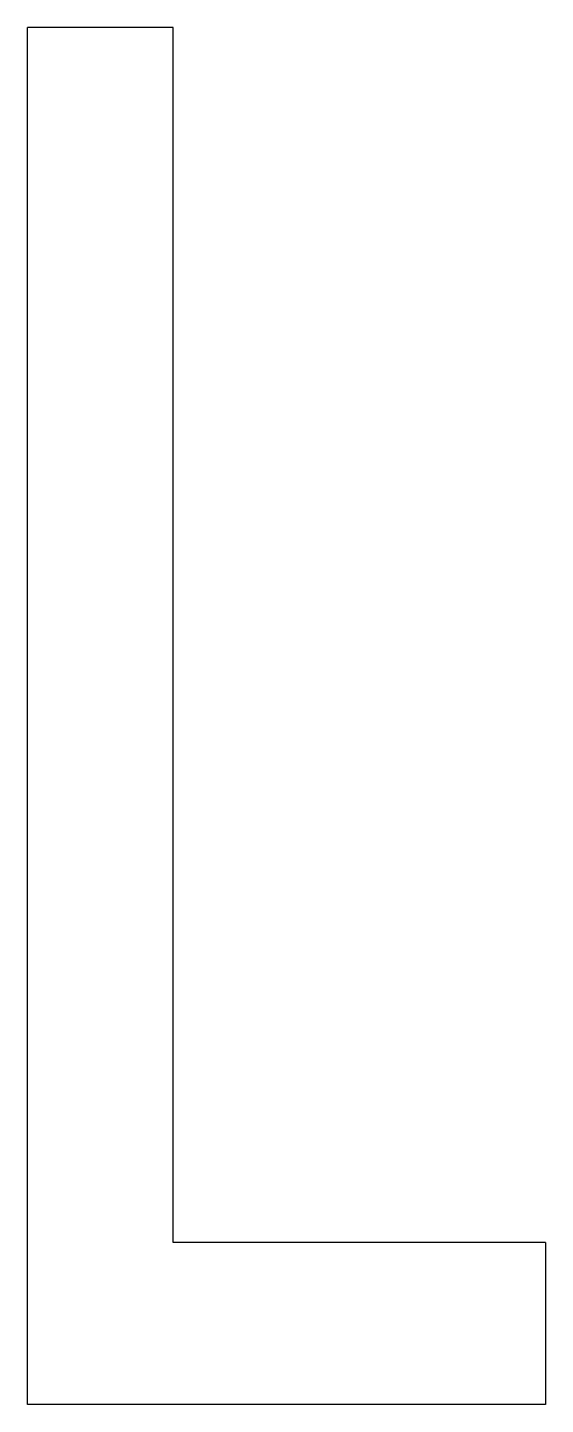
# Model space of a CAD drawing. Header units: millimetres. Extents: x 1615 to 1935, y 1121 to 1971.
import ezdxf

# ---------------------------------------------------------------- set-up
doc = ezdxf.new("R2010")
doc.units = ezdxf.units.MM

msp = doc.modelspace()

# ---------------------------------------------------------------- linework, layer by layer
for p, q in [((1705.33, 1970.53), (1615.33, 1970.53)), ((1705.33, 1220.53), (1705.33, 1970.53)), ((1935.33, 1220.53), (1705.33, 1220.53)), ((1935.33, 1220.53), (1935.33, 1120.53))]:
    msp.add_line(p, q)
msp.add_lwpolyline([(1935.33, 1120.53), (1615.33, 1120.53), (1615.33, 1970.53)])

doc.saveas('drawing.dxf')
